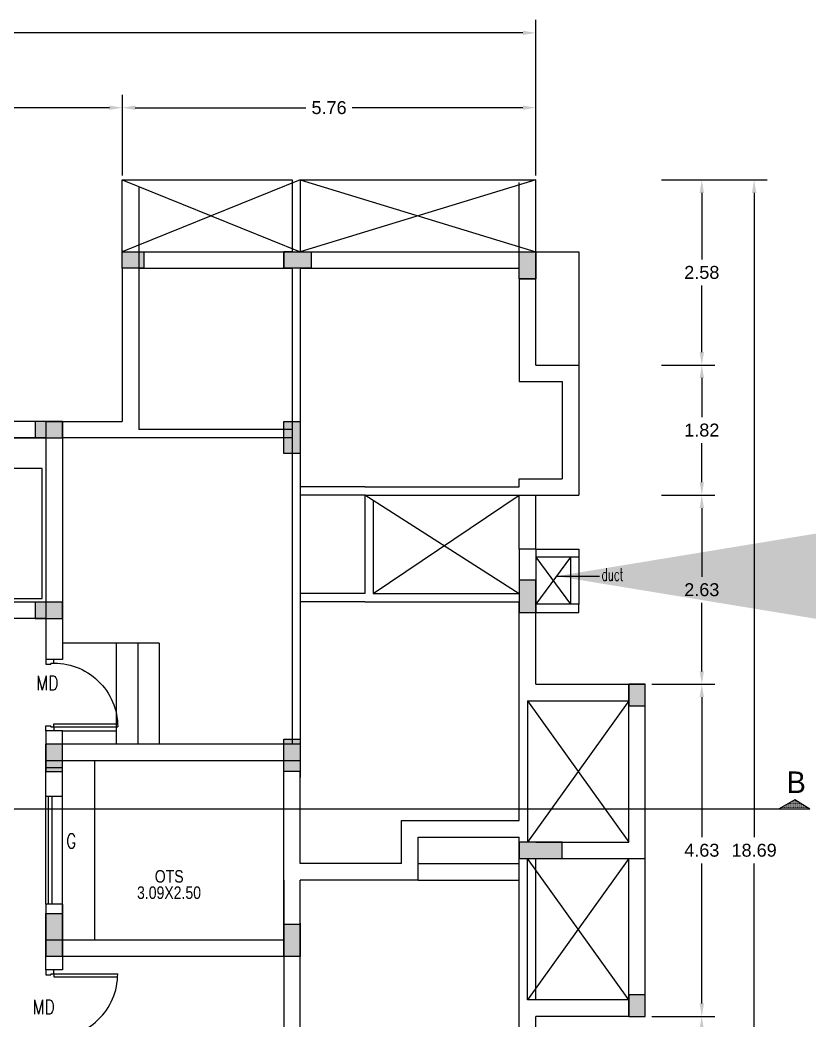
# Model space of a CAD drawing. Header units: metres. Extents: x 10 to 343, y 349 to 530.
# Drawn here: x 241.01 to 252.01, y 434.44 to 448.38 of the extents above; entities that cross this region are included whole.
import ezdxf

# ---------------------------------------------------------------- set-up
doc = ezdxf.new("R2010")
doc.units = ezdxf.units.M
for name, pattern in [('CENTER2', [1.125, 0.75, -0.125, 0.125, -0.125]), ('DASHED2', [0.375, 0.25, -0.125]), ('HIDDEN', [0.375, 0.25, -0.125]), ('HIDDEN2', [0.1875, 0.125, -0.0625])]:
    doc.linetypes.add(name, pattern=pattern)
for name, color, linetype in [('BLK_2_FLR_0_LIFT_1', 30, 'Continuous'), ('S-COLUMN HATCH', 35, 'HIDDEN'), ('S-COLUMN LINE', 41, 'HIDDEN')]:
    doc.layers.add(name, color=color, linetype=linetype)
doc.styles.add('m', font='micross.ttf', dxfattribs={"width": 0.9, "height": 350})
doc.styles.add('RS3', font='romans.shx', dxfattribs={"width": 0.75, "height": 200})
doc.styles.get("Standard").update_dxf_attribs({"font": 'arial.ttf'})
doc.styles.add('style10', font='micross.ttf', dxfattribs={"width": 0.8, "height": 150})
doc.styles.add('style13', font='romans.shx', dxfattribs={"width": 0.75, "height": 250})
doc.styles.add('style6', font='romans.shx', dxfattribs={"width": 0.8})
doc.dimstyles.new('1', dxfattribs={"dimtxt": 2, "dimasz": 100, "dimexe": 100, "dimexo": 0, "dimgap": 50, "dimtad": 1, "dimdec": 0, "dimzin": 3, "dimdsep": 46, "dimtxsty": 'RS3', "dimblk": 'ARCHTICK', "dimcen": 150, "dimdle": 100, "dimclrd": 256, "dimclre": 256, "dimclrt": 6, "dimadec": 0, "dimazin": 0, "dimtfac": 1, "dimtdec": 0, "dimtmove": 2, "dimatfit": 3, "dimfxl": 0, "dimlwd": -1, "dimlwe": -1, "dimarcsym": 0})
doc.dimstyles.get("Standard").update_dxf_attribs({"dimtxt": 0.18, "dimasz": 0.18, "dimexe": 0.18, "dimexo": 0.0625, "dimgap": 0.09, "dimtad": 0, "dimtih": 1, "dimtoh": 1, "dimzin": 0, "dimdsep": 46, "dimtxsty": 'Standard', "dimcen": 0.09, "dimadec": 0, "dimazin": 0, "dimtfac": 1, "dimtofl": 0, "dimtmove": 0, "dimatfit": 3, "dimfxl": 0, "dimtolj": 1, "dimtzin": 0, "dimarcsym": 0})

# ---------------------------------------------------------------- blocks, each defined once
blk = doc.blocks.new('A$C2FFF6C69')
at = {"layer": 'S-COLUMN HATCH', "linetype": 'ByBlock'}
for points in [[(230, -380), (0, -380), (0, 0), (230, 0)], [(5460, 0), (5760, 0), (5760, -230), (5460, -230)], [(10180, 0), (10480, 0), (10480, -230), (10180, -230)], [(15710, 0), (15940, 0), (15940, -380), (15710, -380)], [(3510, 0), (3510, -230), (3130, -230), (3130, 0)], [(12810, 0), (12810, -230), (12430, -230), (12430, 0)], [(3280, -2365), (3510, -2365), (3510, -2815), (3280, -2815)], [(6975, -2365), (6975, -2595), (6595, -2595), (6595, -2365)], [(9345, -2365), (9345, -2595), (8965, -2595), (8965, -2365)], [(12430, -2365), (12660, -2365), (12660, -2815), (12430, -2815)], [(0, -5030), (230, -5030), (230, -4580), (0, -4580)], [(15710, -5030), (15940, -5030), (15940, -4580), (15710, -4580)], [(6975, -4885), (6975, -5115), (6595, -5115), (6595, -4885)], [(9345, -4885), (9345, -5115), (8965, -5115), (8965, -4885)], [(-1525, -6030), (-1295, -6030), (-1295, -6330), (-1525, -6330)], [(17465, -6030), (17235, -6030), (17235, -6330), (17465, -6330)], [(12660, -7245), (12430, -7245), (12430, -6795), (12660, -6795)], [(3510, -7315), (3280, -7315), (3280, -6865), (3510, -6865)], [(6825, -7245), (6595, -7245), (6595, -6865), (6825, -6865)], [(9345, -7245), (9115, -7245), (9115, -6865), (9345, -6865)], [(230, -8230), (-370, -8230), (-370, -8460), (115, -8460), (230, -8460)], [(15710, -8230), (16310, -8230), (16310, -8460), (15825, -8460), (15710, -8460)], [(6825, -9825), (6825, -9225), (6595, -9225), (6595, -9710), (6595, -9825)], [(9345, -9825), (9345, -9225), (9115, -9225), (9115, -9710), (9115, -9825)], [(3510, -9825), (3280, -9825), (3280, -9375), (3510, -9375)], [(12660, -9825), (12430, -9825), (12430, -9375), (12660, -9375)], [(-1525, -10360), (-1295, -10360), (-1295, -10660), (-1525, -10660)], [(17465, -10360), (17235, -10360), (17235, -10660), (17465, -10660)], [(0, -11660), (230, -11660), (230, -12110), (0, -12110)], [(15710, -11660), (15940, -11660), (15940, -12110), (15710, -12110)], [(3280, -13875), (3510, -13875), (3510, -14325), (3280, -14325)], [(6595, -13875), (6825, -13875), (6825, -14325), (6595, -14325)], [(9115, -13875), (9345, -13875), (9345, -14325), (9115, -14325)], [(12430, -13875), (12660, -13875), (12660, -14325), (12430, -14325)], [(230, -16690), (0, -16690), (0, -16310), (230, -16310)], [(15710, -16310), (15940, -16310), (15940, -16690), (15710, -16690)], [(3130, -16690), (3130, -16460), (3510, -16460), (3510, -16690)], [(5460, -16460), (5760, -16460), (5760, -16690), (5460, -16690)], [(10180, -16460), (10480, -16460), (10480, -16690), (10180, -16690)], [(12430, -16690), (12430, -16460), (12810, -16460), (12810, -16690)]]:
    blk.add_hatch(color=256, dxfattribs=at).paths.add_polyline_path(points)
at = {"layer": 'S-COLUMN LINE', "linetype": 'ByBlock'}
for points in [[(0, -380), (230, -380), (230, 0), (0, 0)], [(5460, 0), (5760, 0), (5760, -230), (5460, -230)], [(10180, 0), (10480, 0), (10480, -230), (10180, -230)], [(15940, -380), (15710, -380), (15710, 0), (15940, 0)], [(3510, -230), (3510, 0), (3130, 0), (3130, -230)], [(12430, -230), (12430, 0), (12810, 0), (12810, -230)], [(3280, -2365), (3510, -2365), (3510, -2815), (3280, -2815)], [(6975, -2595), (6975, -2365), (6595, -2365), (6595, -2595)], [(9345, -2595), (9345, -2365), (8965, -2365), (8965, -2595)], [(12430, -2365), (12660, -2365), (12660, -2815), (12430, -2815)], [(0, -5030), (230, -5030), (230, -4580), (0, -4580)], [(15710, -5030), (15940, -5030), (15940, -4580), (15710, -4580)], [(6975, -5115), (6975, -4885), (6595, -4885), (6595, -5115)], [(9345, -5115), (9345, -4885), (8965, -4885), (8965, -5115)], [(-1525, -6030), (-1295, -6030), (-1295, -6330), (-1525, -6330)], [(17465, -6030), (17235, -6030), (17235, -6330), (17465, -6330)], [(12660, -7245), (12430, -7245), (12430, -6795), (12660, -6795)], [(3510, -7315), (3280, -7315), (3280, -6865), (3510, -6865)], [(6595, -7245), (6825, -7245), (6825, -6865), (6595, -6865)], [(9115, -7245), (9345, -7245), (9345, -6865), (9115, -6865)], [(-370, -8460), (-370, -8230), (230, -8230), (230, -8460)], [(16310, -8460), (16310, -8230), (15710, -8230), (15710, -8460)], [(6595, -9225), (6825, -9225), (6825, -9825), (6595, -9825)], [(9115, -9225), (9345, -9225), (9345, -9825), (9115, -9825)], [(3510, -9825), (3280, -9825), (3280, -9375), (3510, -9375)], [(12660, -9825), (12430, -9825), (12430, -9375), (12660, -9375)], [(-1525, -10360), (-1295, -10360), (-1295, -10660), (-1525, -10660)], [(17465, -10360), (17235, -10360), (17235, -10660), (17465, -10660)], [(0, -11660), (230, -11660), (230, -12110), (0, -12110)], [(15710, -11660), (15940, -11660), (15940, -12110), (15710, -12110)], [(3280, -13875), (3510, -13875), (3510, -14325), (3280, -14325)], [(6595, -13875), (6825, -13875), (6825, -14325), (6595, -14325)], [(9115, -13875), (9345, -13875), (9345, -14325), (9115, -14325)], [(12430, -13875), (12660, -13875), (12660, -14325), (12430, -14325)], [(0, -16310), (230, -16310), (230, -16690), (0, -16690)], [(15940, -16310), (15710, -16310), (15710, -16690), (15940, -16690)], [(3510, -16460), (3510, -16690), (3130, -16690), (3130, -16460)], [(5460, -16460), (5760, -16460), (5760, -16690), (5460, -16690)], [(10180, -16460), (10480, -16460), (10480, -16690), (10180, -16690)], [(12430, -16460), (12430, -16690), (12810, -16690), (12810, -16460)]]:
    blk.add_lwpolyline(points, close=True, dxfattribs=at)
blk = doc.blocks.new('_ArchTick')
at = {"color": 0, "linetype": 'ByBlock', "const_width": 0.15}
blk.add_lwpolyline([(-0.5, -0.5), (0.5, 0.5)], dxfattribs=at)
blk = doc.blocks.new('*D17')
at = {"color": 0, "lineweight": -2, "ltscale": 400}
for p, q in [((238.013, 446.214), (238.013, 447.339)), ((242.433, 446.214), (242.433, 447.339)), ((238.193, 447.159), (239.896, 447.159)), ((242.253, 447.159), (240.549, 447.159))]:
    blk.add_line(p, q, dxfattribs=at)
at = {"color": 0, "ltscale": 400}
for points in [[(238.193, 447.189), (238.193, 447.129), (238.013, 447.159)], [(242.253, 447.189), (242.253, 447.129), (242.433, 447.159)]]:
    blk.add_solid(points, dxfattribs=at)
at = {"layer": 'Defpoints', "color": 0, "ltscale": 400}
for p in [(242.433, 447.159), (238.013, 446.152), (242.433, 446.152)]:
    blk.add_point(p, dxfattribs=at)
at = {"color": 0, "ltscale": 400, "insert": (240.223, 447.159), "char_height": 0.18, "attachment_point": 5}
blk.add_mtext('\\A1;4.42', dxfattribs=at)
blk = doc.blocks.new('*D18')
at = {"color": 0, "lineweight": -2, "ltscale": 400}
for p, q in [((242.433, 446.214), (242.433, 447.339)), ((248.193, 446.214), (248.193, 447.339)), ((242.613, 447.159), (244.989, 447.159)), ((248.013, 447.159), (245.636, 447.159))]:
    blk.add_line(p, q, dxfattribs=at)
at = {"color": 0, "ltscale": 400}
for points in [[(242.613, 447.189), (242.613, 447.129), (242.433, 447.159)], [(248.013, 447.189), (248.013, 447.129), (248.193, 447.159)]]:
    blk.add_solid(points, dxfattribs=at)
at = {"layer": 'Defpoints', "color": 0, "ltscale": 400}
for p in [(242.433, 447.159), (242.433, 446.152), (248.193, 446.152)]:
    blk.add_point(p, dxfattribs=at)
at = {"color": 0, "ltscale": 400, "insert": (245.313, 447.159), "char_height": 0.18, "attachment_point": 5}
blk.add_mtext('\\A1;5.76', dxfattribs=at)
blk = doc.blocks.new('*D19')
at = {"color": 0, "lineweight": -2, "ltscale": 400}
for p, q in [((232.253, 446.214), (232.253, 448.382)), ((248.193, 446.214), (248.193, 448.382)), ((232.433, 448.202), (239.838, 448.202)), ((248.013, 448.202), (240.607, 448.202))]:
    blk.add_line(p, q, dxfattribs=at)
at = {"color": 0, "ltscale": 400}
for points in [[(232.433, 448.232), (232.433, 448.172), (232.253, 448.202)], [(248.013, 448.232), (248.013, 448.172), (248.193, 448.202)]]:
    blk.add_solid(points, dxfattribs=at)
at = {"layer": 'Defpoints', "color": 0, "ltscale": 400}
for p in [(248.193, 448.202), (232.253, 446.152), (248.193, 446.152)]:
    blk.add_point(p, dxfattribs=at)
at = {"color": 0, "ltscale": 400, "insert": (240.223, 448.202), "char_height": 0.18, "attachment_point": 5}
blk.add_mtext('\\A1;15.94', dxfattribs=at)
blk = doc.blocks.new('*D24')
at = {"color": 0, "lineweight": -2, "ltscale": 400}
for p, q in [((249.945, 446.152), (250.686, 446.152)), ((250.506, 445.972), (250.506, 445.044)), ((250.506, 443.752), (250.506, 444.68)), ((249.945, 443.572), (250.686, 443.572))]:
    blk.add_line(p, q, dxfattribs=at)
at = {"color": 0, "ltscale": 400}
for points in [[(250.476, 445.972), (250.536, 445.972), (250.506, 446.152)], [(250.476, 443.752), (250.536, 443.752), (250.506, 443.572)]]:
    blk.add_solid(points, dxfattribs=at)
at = {"layer": 'Defpoints', "color": 0, "ltscale": 400}
for p in [(249.882, 446.152), (249.882, 443.572), (250.506, 443.572)]:
    blk.add_point(p, dxfattribs=at)
at = {"color": 0, "ltscale": 400, "insert": (250.506, 444.862), "char_height": 0.18, "attachment_point": 5}
blk.add_mtext('\\A1;2.58', dxfattribs=at)
blk = doc.blocks.new('*D25')
at = {"color": 0, "lineweight": -2, "ltscale": 400}
for p, q in [((249.945, 443.572), (250.686, 443.572)), ((250.506, 443.392), (250.506, 442.846)), ((250.506, 441.937), (250.506, 442.482)), ((249.945, 441.757), (250.686, 441.757))]:
    blk.add_line(p, q, dxfattribs=at)
at = {"color": 0, "ltscale": 400}
for points in [[(250.476, 443.392), (250.536, 443.392), (250.506, 443.572)], [(250.476, 441.937), (250.536, 441.937), (250.506, 441.757)]]:
    blk.add_solid(points, dxfattribs=at)
at = {"layer": 'Defpoints', "color": 0, "ltscale": 400}
for p in [(249.882, 443.572), (250.506, 443.572), (249.882, 441.757)]:
    blk.add_point(p, dxfattribs=at)
at = {"color": 0, "ltscale": 400, "insert": (250.506, 442.664), "char_height": 0.18, "attachment_point": 5}
blk.add_mtext('\\A1;1.82', dxfattribs=at)
blk = doc.blocks.new('*D26')
at = {"color": 0, "lineweight": -2, "ltscale": 400}
for p, q in [((250.568, 441.757), (250.686, 441.757)), ((250.506, 441.577), (250.506, 440.621)), ((250.506, 439.302), (250.506, 440.257)), ((250.568, 439.122), (250.686, 439.122))]:
    blk.add_line(p, q, dxfattribs=at)
at = {"color": 0, "ltscale": 400}
for points in [[(250.476, 441.577), (250.536, 441.577), (250.506, 441.757)], [(250.476, 439.302), (250.536, 439.302), (250.506, 439.122)]]:
    blk.add_solid(points, dxfattribs=at)
at = {"layer": 'Defpoints', "color": 0, "ltscale": 400}
for p in [(250.506, 441.757), (250.506, 441.757), (250.506, 439.122)]:
    blk.add_point(p, dxfattribs=at)
at = {"color": 0, "ltscale": 400, "insert": (250.506, 440.439), "char_height": 0.18, "attachment_point": 5}
blk.add_mtext('\\A1;2.63', dxfattribs=at)
blk = doc.blocks.new('*D27')
at = {"color": 0, "lineweight": -2, "ltscale": 400}
for p, q in [((249.808, 439.122), (250.686, 439.122)), ((250.506, 438.942), (250.506, 436.989)), ((250.506, 434.672), (250.506, 436.625)), ((249.808, 434.492), (250.686, 434.492))]:
    blk.add_line(p, q, dxfattribs=at)
at = {"color": 0, "ltscale": 400}
for points in [[(250.476, 438.942), (250.536, 438.942), (250.506, 439.122)], [(250.476, 434.672), (250.536, 434.672), (250.506, 434.492)]]:
    blk.add_solid(points, dxfattribs=at)
at = {"layer": 'Defpoints', "color": 0, "ltscale": 400}
for p in [(249.745, 439.122), (250.506, 439.122), (249.745, 434.492)]:
    blk.add_point(p, dxfattribs=at)
at = {"color": 0, "ltscale": 400, "insert": (250.506, 436.807), "char_height": 0.18, "attachment_point": 5}
blk.add_mtext('\\A1;4.63', dxfattribs=at)
blk = doc.blocks.new('*D28')
at = {"color": 0, "lineweight": -2, "ltscale": 400}
for p, q in [((249.808, 434.492), (250.685, 434.492)), ((250.505, 434.312), (250.505, 431.659)), ((250.505, 428.642), (250.505, 431.295)), ((249.808, 428.462), (250.685, 428.462))]:
    blk.add_line(p, q, dxfattribs=at)
at = {"color": 0, "ltscale": 400}
for points in [[(250.475, 434.312), (250.535, 434.312), (250.505, 434.492)], [(250.475, 428.642), (250.535, 428.642), (250.505, 428.462)]]:
    blk.add_solid(points, dxfattribs=at)
at = {"layer": 'Defpoints', "color": 0, "ltscale": 400}
for p in [(249.745, 434.492), (250.505, 434.492), (249.745, 428.462)]:
    blk.add_point(p, dxfattribs=at)
at = {"color": 0, "ltscale": 400, "insert": (250.505, 431.477), "char_height": 0.18, "attachment_point": 5}
blk.add_mtext('\\A1;6.03', dxfattribs=at)
blk = doc.blocks.new('*D29')
at = {"color": 0, "lineweight": -2, "ltscale": 400}
for p, q in [((249.945, 446.152), (251.415, 446.152)), ((251.235, 445.972), (251.235, 436.989)), ((251.235, 427.642), (251.235, 436.625)), ((249.945, 427.462), (251.415, 427.462))]:
    blk.add_line(p, q, dxfattribs=at)
at = {"color": 0, "ltscale": 400}
for points in [[(251.205, 445.972), (251.265, 445.972), (251.235, 446.152)], [(251.205, 427.642), (251.265, 427.642), (251.235, 427.462)]]:
    blk.add_solid(points, dxfattribs=at)
at = {"layer": 'Defpoints', "color": 0, "ltscale": 400}
for p in [(249.882, 446.152), (249.882, 427.462), (251.235, 427.462)]:
    blk.add_point(p, dxfattribs=at)
at = {"color": 0, "ltscale": 400, "insert": (251.235, 436.807), "char_height": 0.18, "attachment_point": 5}
blk.add_mtext('\\A1;18.69', dxfattribs=at)

msp = doc.modelspace()

# ---------------------------------------------------------------- hatches: boundary and pattern name
at = {"ltscale": 400}
h = msp.add_hatch(dxfattribs=at)
h.set_pattern_fill('DOTS', color=256, scale=0.1, angle=360, style=0)
h.set_pattern_definition([(180, (156.0702835, 454.785127), (-0.003125, 0.00625), [0, -0.00625])])
h.paths.add_polyline_path([(251.7999, 437.5124), (252.0132, 437.3814), (251.5737, 437.3814)])

# ---------------------------------------------------------------- linework, layer by layer
at = {"linetype": 'DASHED2', "ltscale": 400}
for p, q in [((242.4326, 446.1517), (244.7976, 446.1517)), ((242.4326, 445.1517), (242.4326, 446.1517)), ((244.7976, 446.1517), (244.7976, 445.1517)), ((244.9126, 446.1517), (248.1926, 446.1517)), ((244.9126, 446.1517), (244.9126, 445.1517)), ((247.9626, 445.1517), (247.9626, 446.1166)), ((248.1926, 445.1517), (248.1926, 446.1517)), ((242.6626, 446.0589), (242.6626, 442.6717)), ((242.6626, 445.1517), (244.6826, 445.1517)), ((244.9126, 445.1517), (247.9626, 445.1517)), ((248.1926, 445.1517), (248.7926, 445.1517)), ((248.7926, 445.1517), (248.7926, 443.5717)), ((242.4326, 444.9217), (242.4326, 442.7867)), ((242.6626, 444.9217), (244.6826, 444.9217)), ((244.7976, 444.9217), (244.7976, 441.7567)), ((244.9126, 444.9217), (244.9126, 441.7567)), ((244.9126, 444.9217), (247.9626, 444.9217)), ((247.9626, 444.7717), (247.9626, 443.5717)), ((248.1926, 443.5717), (248.1926, 444.7717)), ((247.9626, 443.5717), (247.9626, 443.3417)), ((248.1926, 443.5717), (248.7926, 443.5717)), ((248.7926, 443.5717), (248.7926, 441.7567)), ((247.9626, 443.3417), (248.5626, 443.3417)), ((248.5626, 443.3417), (248.5626, 441.9867)), ((241.3676, 442.7867), (242.4326, 442.7867)), ((244.7976, 442.6717), (242.6626, 442.6717)), ((244.7976, 442.6717), (243.4476, 442.6717)), ((244.7976, 442.5567), (241.5976, 442.5567)), ((242.4326, 442.5567), (241.5976, 442.5567)), ((247.9626, 441.9867), (248.5626, 441.9867)), ((247.9626, 441.8717), (247.9626, 441.9867)), ((244.7976, 441.7567), (244.7976, 440.3867)), ((244.9126, 441.7567), (244.9126, 440.3867)), ((245.8126, 441.7567), (244.9126, 441.7567)), ((245.8126, 441.8717), (247.9626, 441.8717)), ((245.8126, 441.7567), (248.7926, 441.7567)), ((245.8126, 441.7567), (245.8126, 440.3867)), ((247.9626, 441.0067), (247.9626, 441.7567)), ((248.1926, 441.0067), (248.1926, 441.7567)), ((245.9276, 441.687), (245.9276, 440.3867)), ((247.9626, 441.0067), (247.9626, 440.3867)), ((248.1926, 441.0067), (248.1926, 440.1217)), ((245.8126, 440.3867), (244.9126, 440.3867)), ((245.9276, 440.3867), (246.4126, 440.3867)), ((246.4126, 440.3867), (247.9626, 440.3867)), ((245.8126, 440.2717), (247.9626, 440.2717)), ((247.9626, 438.8917), (247.9626, 440.1217)), ((248.1926, 439.1217), (248.1926, 440.1217)), ((248.1926, 439.1217), (249.7176, 439.1217)), ((249.4876, 436.9217), (249.4876, 439.1217)), ((249.7176, 436.6917), (249.7176, 439.1217)), ((247.9626, 437.2217), (247.9626, 438.8917)), ((248.0776, 438.8917), (249.4876, 438.8917)), ((248.0776, 438.8917), (248.0776, 436.9217)), ((242.0476, 435.5567), (242.0476, 438.0567)), ((244.9126, 436.6217), (244.9126, 437.9067)), ((246.3226, 436.6217), (246.3226, 437.2217)), ((246.3226, 437.2217), (247.9626, 437.2217)), ((246.5526, 436.3917), (246.5526, 436.9917)), ((246.5526, 436.9917), (247.9626, 436.9917)), ((248.1926, 436.9217), (249.4876, 436.9217)), ((246.3226, 436.6217), (244.9126, 436.6217)), ((246.5526, 436.6217), (247.9626, 436.6217)), ((247.9626, 433.4917), (247.9626, 436.6917)), ((247.9626, 436.6917), (249.7176, 436.6917)), ((248.1926, 434.7217), (248.1926, 436.6917)), ((249.4876, 434.4917), (249.4876, 436.6917)), ((249.7176, 434.4917), (249.7176, 436.6917)), ((246.5526, 436.3917), (244.9126, 436.3917)), ((244.9126, 427.4617), (244.9126, 436.3917)), ((246.5526, 436.3917), (247.9626, 436.3917)), ((244.6826, 435.3267), (241.5976, 435.3267)), ((249.4876, 434.7217), (248.0776, 434.7217)), ((249.4876, 434.4917), (248.1926, 434.4917)), ((248.1926, 432.7217), (248.1926, 434.4917))]:
    msp.add_line(p, q, dxfattribs=at)
at = {"linetype": 'CENTER2', "ltscale": 400}
for p, q in [((244.9126, 446.1517), (242.4326, 445.1517)), ((242.4326, 446.1517), (244.9126, 445.1517)), ((248.1926, 446.1517), (244.9126, 445.1517)), ((244.9126, 446.1517), (248.1926, 445.1517)), ((245.8126, 441.7605), (247.9626, 440.3867)), ((245.9276, 440.3867), (247.9626, 441.7567)), ((248.0776, 438.8917), (249.4876, 436.9217)), ((249.4876, 438.8917), (248.0776, 436.9217)), ((252.0132, 437.3814), (228.4291, 437.3814)), ((249.4876, 436.6917), (248.0776, 434.7217)), ((249.4876, 434.7217), (248.0776, 436.6917)), ((248.0776, 434.7217), (248.0776, 436.6917))]:
    msp.add_line(p, q, dxfattribs=at)
at = {"ltscale": 400}
for p, q in [((247.9626, 445.1517), (248.1926, 445.1517)), ((247.9626, 444.7717), (247.9626, 445.1517)), ((248.1926, 444.7717), (248.1926, 445.1517)), ((247.9626, 444.7717), (248.1926, 444.7717)), ((241.3676, 442.7867), (239.0776, 442.7867)), ((241.3676, 442.7867), (241.3676, 439.4667)), ((241.5976, 442.7867), (241.3676, 442.7867)), ((241.5976, 442.7867), (241.5976, 439.4667)), ((241.3676, 442.5567), (239.0776, 442.5567)), ((248.1926, 441.0067), (247.9626, 441.0067)), ((247.9626, 441.0067), (247.9626, 440.3867)), ((248.1926, 441.0067), (248.7926, 441.0067)), ((248.7926, 441.0067), (248.7926, 440.8917)), ((248.7926, 440.8917), (248.1926, 440.8917)), ((248.1926, 440.8917), (248.1926, 440.2367)), ((241.3676, 440.2667), (240.7476, 440.2667)), ((247.9626, 440.1217), (247.9626, 440.2717)), ((248.7926, 440.2367), (248.1926, 440.2367)), ((248.7926, 440.1217), (248.7926, 440.2367)), ((247.9626, 440.1217), (248.7926, 440.1217)), ((241.3676, 440.0367), (240.7476, 440.0367)), ((242.9476, 439.6967), (241.5976, 439.6967)), ((242.3476, 439.6967), (242.3476, 438.2867)), ((242.6476, 439.6967), (242.6476, 438.2867)), ((242.9476, 439.6967), (242.9476, 438.2867)), ((241.5976, 439.4667), (241.3676, 439.4667)), ((249.4876, 439.1217), (249.7176, 439.1217)), ((241.3676, 438.2867), (241.3676, 438.0567)), ((244.9126, 438.2867), (241.3676, 438.2867)), ((244.9126, 438.0567), (241.3676, 438.0567)), ((241.3676, 437.9567), (241.3676, 438.0567)), ((241.5976, 437.9567), (241.5976, 438.0567)), ((241.5976, 437.9567), (241.3676, 437.9567)), ((244.6826, 435.7767), (244.6826, 437.9067)), ((241.3676, 436.0567), (241.3676, 437.5567)), ((241.4051, 436.0567), (241.4051, 437.5567)), ((241.4551, 436.0567), (241.4551, 437.5567)), ((241.5976, 436.0567), (241.5976, 437.5567)), ((247.9626, 436.6917), (247.9626, 436.9917)), ((244.6826, 436.3917), (244.6826, 427.4617)), ((241.3676, 436.0567), (241.3676, 435.3267)), ((241.5976, 436.0567), (241.3676, 436.0567)), ((241.5976, 436.0567), (241.5976, 435.5567)), ((241.5976, 435.3267), (241.5976, 436.0567)), ((244.6826, 435.7917), (244.6826, 435.5567)), ((244.9126, 435.7917), (244.9126, 435.3267)), ((241.3676, 435.3267), (241.3676, 435.5567)), ((244.6826, 435.5567), (241.3676, 435.5567)), ((249.4876, 434.4917), (249.7176, 434.4917))]:
    msp.add_line(p, q, dxfattribs=at)
at = {"linetype": 'HIDDEN2', "ltscale": 800}
for p, q in [((245.8126, 441.8717), (244.9126, 441.8717)), ((244.7976, 440.3867), (244.7976, 438.2867)), ((244.9126, 440.3867), (244.9126, 437.8217)), ((245.8126, 440.3867), (244.9126, 440.3867)), ((245.8126, 440.3867), (244.9126, 440.3867)), ((245.8126, 440.2717), (244.9126, 440.2717)), ((245.8126, 440.2717), (244.9126, 440.2717)), ((245.8126, 440.2717), (244.9126, 440.2717))]:
    msp.add_line(p, q, dxfattribs=at)
at = {"linetype": 'Continuous', "ltscale": 300}
for p, q in [((248.1926, 440.8917), (248.6776, 440.2367)), ((248.6776, 440.8917), (248.1926, 440.2367)), ((248.6776, 440.8917), (248.6776, 440.2367)), ((248.7926, 440.8917), (248.7926, 440.2367))]:
    msp.add_line(p, q, dxfattribs=at)
for p, q in [((241.3676, 439.4717), (241.3676, 439.4022)), ((241.3676, 439.4022), (241.4371, 439.4022)), ((241.4371, 439.4161), (241.4371, 439.4022)), ((241.4371, 439.4161), (241.4787, 439.4161)), ((241.4787, 439.4161), (241.4787, 439.4717)), ((241.4787, 438.5272), (241.4787, 438.5689)), ((241.4787, 438.5689), (242.3676, 438.5689)), ((241.3676, 438.5411), (241.4371, 438.5411)), ((241.3676, 438.4717), (241.3676, 438.5411)), ((241.4371, 438.5272), (241.4371, 438.5411)), ((241.4371, 438.5272), (241.4787, 438.5272)), ((241.4787, 438.5272), (242.3686, 438.5272)), ((241.4787, 438.5272), (241.4787, 438.4717)), ((241.3676, 435.1417), (241.3676, 435.0722)), ((241.3676, 435.0722), (241.4371, 435.0722)), ((241.4371, 435.0861), (241.4787, 435.0861)), ((241.4371, 435.0861), (241.4371, 435.0722)), ((241.4787, 435.0861), (241.4787, 435.1417)), ((241.4787, 435.0861), (242.3686, 435.0861)), ((241.4787, 435.0861), (241.4787, 435.0444)), ((241.4787, 435.0444), (242.3676, 435.0444))]:
    msp.add_line(p, q)
at = {"linetype": 'Continuous'}
for p, q in [((241.5976, 438.4717), (241.3676, 438.4717)), ((241.3676, 438.4717), (241.3676, 438.1541)), ((241.5976, 438.4717), (242.3476, 438.4717)), ((241.5976, 438.2867), (241.5976, 438.4717)), ((241.5976, 435.4417), (241.5976, 435.1417)), ((241.3676, 435.1417), (241.3676, 435.3267)), ((241.5976, 435.1417), (241.3676, 435.1417))]:
    msp.add_line(p, q, dxfattribs=at)
at = {"ltscale": 400}
for points in [[(244.7976, 445.1517), (244.6826, 445.1517), (244.6826, 444.9217), (244.7976, 444.9217)], [(252.0132, 437.3814), (251.7999, 437.5124), (251.5737, 437.3814)]]:
    msp.add_lwpolyline(points, dxfattribs=at)
msp.add_lwpolyline([(241.3176, 442.1272), (239.1276, 442.1272), (239.1276, 440.3167), (241.3176, 440.3167)], close=True, dxfattribs=at)
at = {"linetype": 'Continuous'}
for points in [[(241.5976, 437.5567), (241.3676, 437.5567), (241.3676, 438.2867)], [(241.5976, 437.5567), (241.5976, 438.0567)]]:
    msp.add_lwpolyline(points, dxfattribs=at)
at = {"linetype": 'HIDDEN', "ltscale": 400}
msp.add_arc((241.4787, 435.0861), 0.8899, 267.31623, 360, dxfattribs=at)
at = {"linetype": 'HIDDEN', "ltscale": 400, "extrusion": (0, 0, -1)}
msp.add_ellipse((241.4787, 438.5272), major_axis=(0.6292, 0.6292), ratio=1, start_param=-0.8322387, end_param=0.7853981, dxfattribs=at)
at = {"layer": 'BLK_2_FLR_0_LIFT_1', "color": 30}
msp.add_lwpolyline([(239.0776, 442.5567), (241.3676, 442.5567), (241.3676, 440.2667), (239.0776, 440.2667)], close=True, dxfattribs=at)

# ---------------------------------------------------------------- block references
at = {"ltscale": 400, "xscale": 0.001, "yscale": 0.001, "zscale": 0.001}
msp.add_blockref('A$C2FFF6C69', (232.2526, 445.1517), dxfattribs=at)

# ---------------------------------------------------------------- texts
for s, height, style, width, p in [('duct', 0.175, 'style6', 0.6, (249.1102, 440.5647)), (' MD', 0.2, 'style13', 0.8, (241.1235, 439.04)), ('B ', 0.3, 'style10', 0.95, (251.6892, 437.6058)), ('G', 0.2, 'style13', 0.8, (241.6498, 436.8361)), ('OTS', 0.175, 'm', 0.8, (242.8848, 436.3565)), ('3.09X2.50', 0.175, 'm', 0.8, (242.6374, 436.1291)), (' MD', 0.2, 'style13', 0.8, (241.0723, 434.525))]:
    msp.add_text(s, height=height, dxfattribs=dict(style=style, width=width)).set_placement(p)

# ---------------------------------------------------------------- dimensions: what is measured, and where the dimension line sits
at = {"ltscale": 400}
for p1, p2, distance, picture, middle in [((232.2526, 446.1517), (248.1926, 446.1517), 2.0499, '*D19', (240.2226, 448.2015)), ((238.0126, 446.1517), (242.4326, 446.1517), 1.0072, '*D17', (240.2226, 447.1589)), ((248.1926, 446.1517), (242.4326, 446.1517), -1.0072, '*D18', (245.3126, 447.1589)), ((249.8824, 446.1517), (249.8824, 443.5717), 0.6234, '*D24', (250.5059, 444.8617)), ((249.8824, 446.1517), (249.8824, 427.4617), 1.3529, '*D29', (251.2354, 436.8067)), ((249.8824479757, 441.7566564906), (249.8824479757, 443.571656491), -0.6234130384, '*D25', (250.5058610141, 442.6641564908)), ((250.5058610011, 439.1216564908), (250.5058610011, 441.7566564897), -0.000000013, '*D26', (250.5058610141, 440.4391564903)), ((249.7451, 434.4917), (249.7451, 439.1217), -0.7607, '*D27', (250.5059, 436.8067)), ((249.7451, 428.4617), (249.7451, 434.4917), -0.7601, '*D28', (250.5052, 431.4767))]:
    dim = msp.add_aligned_dim(p1=p1, p2=p2, distance=distance, dimstyle='Standard', dxfattribs=at)
    dim.commit()
    dim.dimension.update_dxf_attribs({"geometry": picture, "text_midpoint": middle})

# ---------------------------------------------------------------- leaders
msp.add_leader([(248.4828, 440.6285), (249.0812, 440.6285)], dimstyle='1', override={"dimfxl": 200, "dimfxlon": 1}, dxfattribs=at)

doc.saveas('drawing.dxf')
